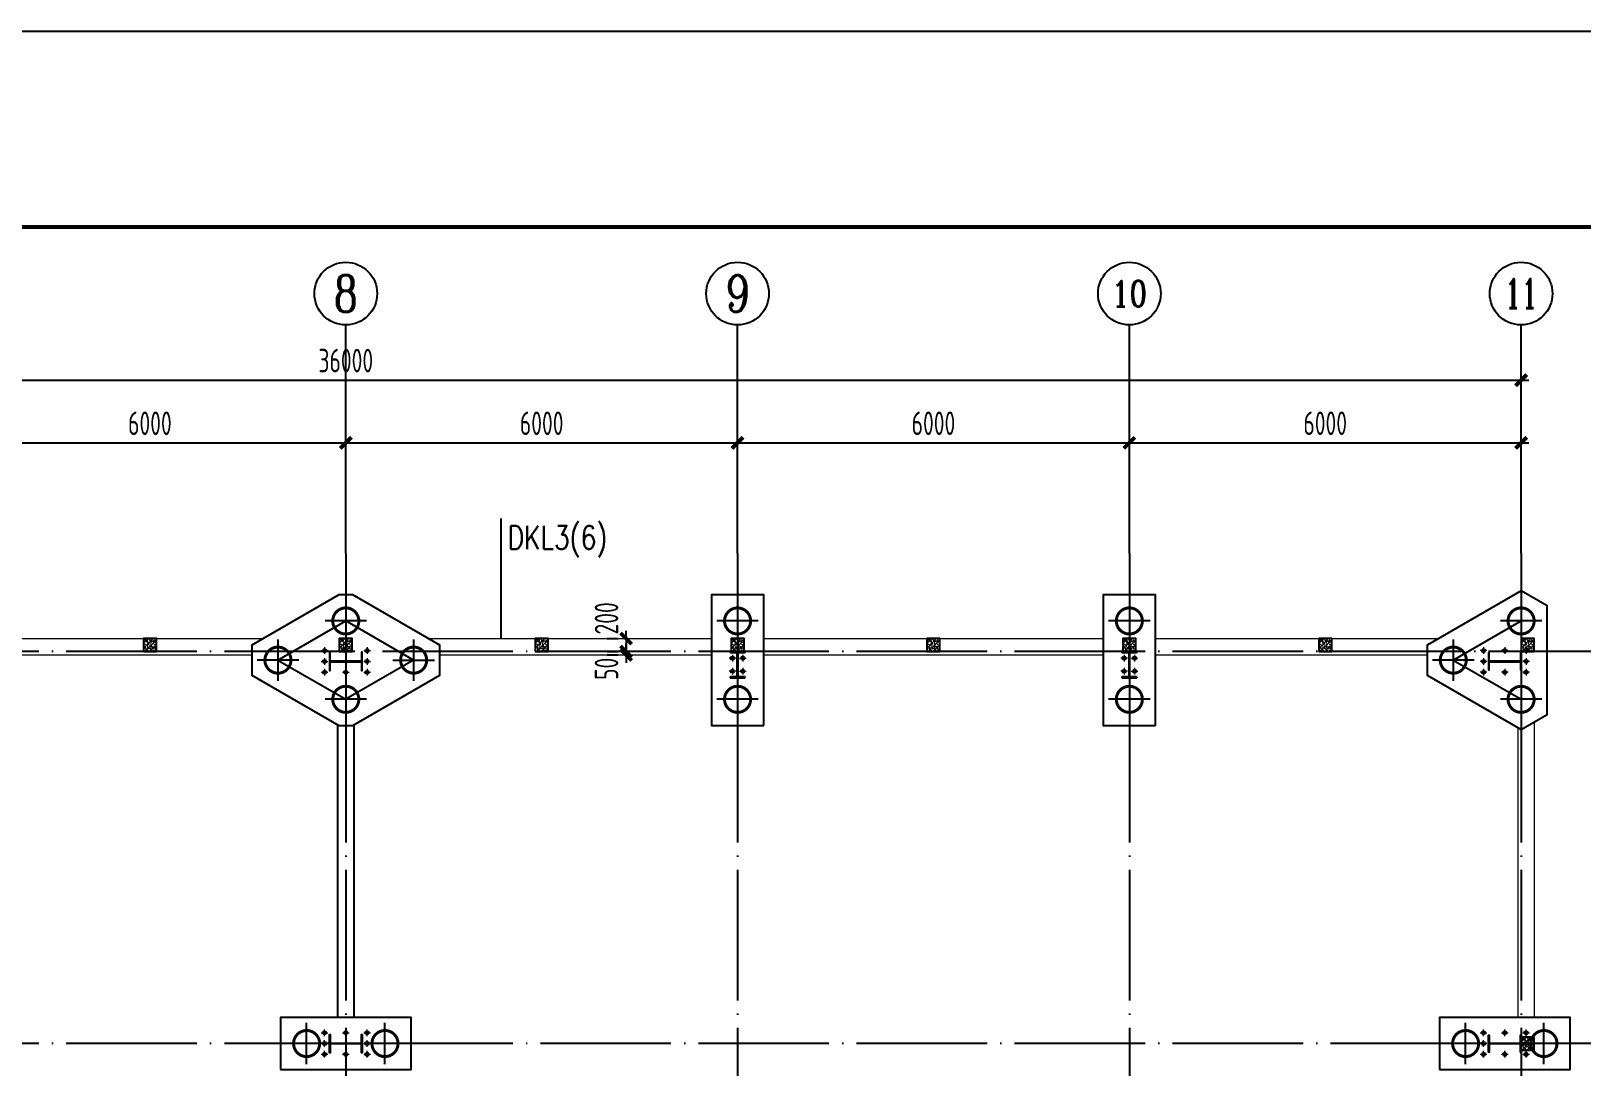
# Model space of a CAD drawing. Extents: x -1389621 to 57380, y -92505 to 283644.
# Drawn here: x -1290299 to -1266546, y 232758 to 248618 of the extents above; entities that cross this region are included whole.
import ezdxf
from ezdxf.enums import TextEntityAlignment as Align

# ---------------------------------------------------------------- set-up
doc = ezdxf.new("R2010")
doc.units = 0
doc.header["$LTSCALE"] = 100
doc.header["$MEASUREMENT"] = 0
doc.linetypes.add('CENTERX2', pattern=[101.6, 63.5, -12.7, 12.7, -12.7])
doc.linetypes.add('DOTE', pattern=[2.42, 2, -0.2, 0.02, -0.2])
doc.layers.get('0').update_dxf_attribs({"linetype": 'CONTINUOUS'})
doc.layers.get('Defpoints').update_dxf_attribs({"linetype": 'CONTINUOUS'})
for name, color, linetype in [('11000', 4, 'CONTINUOUS'), ('708', 2, 'CONTINUOUS'), ('AXIS', 3, 'CONTINUOUS'), ('AXIS_TEXT', 7, 'CONTINUOUS'), ('BORDER', 7, 'CONTINUOUS'), ('DIM', 3, 'CONTINUOUS'), ('DOTE', 1, 'DOTE'), ('HIDE_BEAMDIMMASS', 2, 'CONTINUOUS'), ('单桩', 6, 'CONTINUOUS'), ('承台', 2, 'CONTINUOUS'), ('柱子', 3, 'CONTINUOUS')]:
    doc.layers.add(name, color=color, linetype=linetype)
doc.layers.add('HATCH', color=254, linetype='CONTINUOUS', lineweight=0)
doc.layers.add('轴线', color=1, linetype='CENTERX2', lineweight=13)
doc.styles.add('_TCH_AXIS', font='COMPLEX', dxfattribs={"bigfont": 'GBCBIG'})
doc.styles.add('COMPLEX', font='COMPLEX')
doc.styles.add('DIM_FONT', font='SIMPLEX', dxfattribs={"width": 0.7, "bigfont": 'GBCBIG'})
doc.styles.get("Standard").update_dxf_attribs({"font": 'txt', "height": 3, "bigfont": 'hztxt'})
doc.styles.add('TSSD_Dimension', font='tssdeng.shx', dxfattribs={"width": 0.7, "bigfont": 'hztxt.shx'})
doc.dimstyles.new('TSSD_100_100', dxfattribs={"dimtxt": 300, "dimasz": 100, "dimexe": 100, "dimexo": 250, "dimgap": 100, "dimtad": 1, "dimdec": 0, "dimzin": 0, "dimdsep": 46, "dimtxsty": 'TSSD_Dimension', "dimblk": 'ARCHTICK', "dimblk1": 'ARCHTICK', "dimblk2": 'ARCHTICK', "dimcen": 0, "dimdle": 100, "dimclrt": 7, "dimadec": 0, "dimazin": 0, "dimtfac": 1, "dimtdec": 0, "dimtix": 1, "dimtmove": 2, "dimatfit": 3, "dimfxl": 0, "dimtolj": 1, "dimtzin": 0, "dimarcsym": 0})

# ---------------------------------------------------------------- blocks, each defined once
blk = doc.blocks.new('_ArchTick')
at = {"color": 0, "linetype": 'ByBlock'}
blk.add_lwpolyline([(-0.71, -0.71, 0.5, 0.5, 0), (0.71, 0.71, 0.5, 0.5, 0)], format="xyseb", dxfattribs=at)
blk = doc.blocks.new('*D1630')
at = {"layer": 'Defpoints', "color": 0, "ltscale": 100}
for p in [(-1285478, 242313), (-1291478, 240617), (-1285478, 240617)]:
    blk.add_point(p, dxfattribs=at)
at = {"layer": 'DIM', "color": 0, "lineweight": -2, "ltscale": 100}
for p, q in [((-1291598, 242313), (-1285358, 242313)), ((-1291478, 240917), (-1291478, 242433)), ((-1285478, 240917), (-1285478, 242433))]:
    blk.add_line(p, q, dxfattribs=at)
at = {"layer": 'DIM', "color": 0, "lineweight": -2, "ltscale": 100, "xscale": 120, "yscale": 120, "zscale": 120, "rotation": 180}
blk.add_blockref('_ArchTick', (-1291478, 242313), dxfattribs=at)
at = {"layer": 'DIM', "color": 0, "lineweight": -2, "ltscale": 100, "xscale": 120, "yscale": 120, "zscale": 120}
blk.add_blockref('_ArchTick', (-1285478, 242313), dxfattribs=at)
at = {"layer": 'DIM', "color": 7, "ltscale": 100, "insert": (-1288478, 242613), "char_height": 360, "attachment_point": 5, "style": 'TSSD_Dimension'}
blk.add_mtext('\\A1;6000', dxfattribs=at)
blk = doc.blocks.new('*D1631')
at = {"layer": 'Defpoints', "color": 0, "ltscale": 100}
for p in [(-1279478, 242313), (-1285478, 240617), (-1279478, 240617)]:
    blk.add_point(p, dxfattribs=at)
at = {"layer": 'DIM', "color": 0, "lineweight": -2, "ltscale": 100}
for p, q in [((-1285598, 242313), (-1279358, 242313)), ((-1285478, 240917), (-1285478, 242433)), ((-1279478, 240917), (-1279478, 242433))]:
    blk.add_line(p, q, dxfattribs=at)
at = {"layer": 'DIM', "color": 0, "lineweight": -2, "ltscale": 100, "xscale": 120, "yscale": 120, "zscale": 120, "rotation": 180}
blk.add_blockref('_ArchTick', (-1285478, 242313), dxfattribs=at)
at = {"layer": 'DIM', "color": 0, "lineweight": -2, "ltscale": 100, "xscale": 120, "yscale": 120, "zscale": 120}
blk.add_blockref('_ArchTick', (-1279478, 242313), dxfattribs=at)
at = {"layer": 'DIM', "color": 7, "ltscale": 100, "insert": (-1282478, 242613), "char_height": 360, "attachment_point": 5, "style": 'TSSD_Dimension'}
blk.add_mtext('\\A1;6000', dxfattribs=at)
blk = doc.blocks.new('*D1632')
at = {"layer": 'Defpoints', "color": 0, "ltscale": 100}
for p in [(-1273478, 242313), (-1279478, 240617), (-1273478, 240617)]:
    blk.add_point(p, dxfattribs=at)
at = {"layer": 'DIM', "color": 0, "lineweight": -2, "ltscale": 100}
for p, q in [((-1279598, 242313), (-1273358, 242313)), ((-1279478, 240917), (-1279478, 242433)), ((-1273478, 240917), (-1273478, 242433))]:
    blk.add_line(p, q, dxfattribs=at)
at = {"layer": 'DIM', "color": 0, "lineweight": -2, "ltscale": 100, "xscale": 120, "yscale": 120, "zscale": 120, "rotation": 180}
blk.add_blockref('_ArchTick', (-1279478, 242313), dxfattribs=at)
at = {"layer": 'DIM', "color": 0, "lineweight": -2, "ltscale": 100, "xscale": 120, "yscale": 120, "zscale": 120}
blk.add_blockref('_ArchTick', (-1273478, 242313), dxfattribs=at)
at = {"layer": 'DIM', "color": 7, "ltscale": 100, "insert": (-1276478, 242613), "char_height": 360, "attachment_point": 5, "style": 'TSSD_Dimension'}
blk.add_mtext('\\A1;6000', dxfattribs=at)
blk = doc.blocks.new('*D1633')
at = {"layer": 'Defpoints', "color": 0, "ltscale": 100}
for p in [(-1267478, 242313), (-1273478, 240617), (-1267478, 240617)]:
    blk.add_point(p, dxfattribs=at)
at = {"layer": 'DIM', "color": 0, "lineweight": -2, "ltscale": 100}
for p, q in [((-1273598, 242313), (-1267358, 242313)), ((-1273478, 240917), (-1273478, 242433)), ((-1267478, 240917), (-1267478, 242433))]:
    blk.add_line(p, q, dxfattribs=at)
at = {"layer": 'DIM', "color": 0, "lineweight": -2, "ltscale": 100, "xscale": 120, "yscale": 120, "zscale": 120, "rotation": 180}
blk.add_blockref('_ArchTick', (-1273478, 242313), dxfattribs=at)
at = {"layer": 'DIM', "color": 0, "lineweight": -2, "ltscale": 100, "xscale": 120, "yscale": 120, "zscale": 120}
blk.add_blockref('_ArchTick', (-1267478, 242313), dxfattribs=at)
at = {"layer": 'DIM', "color": 7, "ltscale": 100, "insert": (-1270478, 242613), "char_height": 360, "attachment_point": 5, "style": 'TSSD_Dimension'}
blk.add_mtext('\\A1;6000', dxfattribs=at)
blk = doc.blocks.new('*D1634')
at = {"layer": 'Defpoints', "color": 0, "ltscale": 100}
for p in [(-1267478, 243273), (-1303478, 240377), (-1267478, 240377)]:
    blk.add_point(p, dxfattribs=at)
at = {"layer": 'DIM', "color": 0, "lineweight": -2, "ltscale": 100}
for p, q in [((-1303598, 243273), (-1267358, 243273)), ((-1303478, 240677), (-1303478, 243393)), ((-1267478, 240677), (-1267478, 243393))]:
    blk.add_line(p, q, dxfattribs=at)
at = {"layer": 'DIM', "color": 0, "lineweight": -2, "ltscale": 100, "xscale": 120, "yscale": 120, "zscale": 120, "rotation": 180}
blk.add_blockref('_ArchTick', (-1303478, 243273), dxfattribs=at)
at = {"layer": 'DIM', "color": 0, "lineweight": -2, "ltscale": 100, "xscale": 120, "yscale": 120, "zscale": 120}
blk.add_blockref('_ArchTick', (-1267478, 243273), dxfattribs=at)
at = {"layer": 'DIM', "color": 7, "ltscale": 100, "insert": (-1285478, 243573), "char_height": 360, "attachment_point": 5, "style": 'TSSD_Dimension'}
blk.add_mtext('\\A1;36000', dxfattribs=at)
blk = doc.blocks.new('_AXISO')
blk.add_circle((0, 0), 0.5)
at = {"layer": 'AXIS_TEXT', "style": 'COMPLEX', "width": 1.041667}
blk.add_attdef('A', text='', height=0.56, dxfattribs=at).set_placement((-0.25, -0.28), (0.25, -0.28), align=Align.FIT)
blk = doc.blocks.new('U_B0HTE')
at = {"layer": '单桩'}
for p, q in [((0, 269.25), (0, -269.25)), ((-269.25, 0), (269.25, 0))]:
    blk.add_line(p, q, dxfattribs=at)
at = {"layer": '单桩', "const_width": 38.5}
blk.add_lwpolyline([(-169.25, 0, 1), (169.25, 0, 1)], format="xyb", close=True, dxfattribs=at)
at = {"style": 'DIM_FONT', "width": 0.8, "flags": 9}
for tag in ['YSIZE', 'XSIZE']:
    blk.add_attdef(tag, (0, 0), '', height=0.5, dxfattribs=at)
blk = doc.blocks.new('*D1588')
at = {"layer": 'Defpoints', "color": 0, "ltscale": 100}
for p in [(-1281177, 239317), (-1281185, 239117), (-1281177, 239117)]:
    blk.add_point(p, dxfattribs=at)
at = {"layer": 'DIM', "color": 0, "lineweight": -2, "ltscale": 100}
for p, q in [((-1281185, 239317), (-1281185, 239437)), ((-1281477, 239317), (-1281305, 239317)), ((-1281185, 239317), (-1281185, 239117)), ((-1281477, 239117), (-1281305, 239117)), ((-1281185, 239117), (-1281185, 238997))]:
    blk.add_line(p, q, dxfattribs=at)
at = {"layer": 'DIM', "color": 0, "lineweight": -2, "ltscale": 100, "xscale": 120, "yscale": 120, "zscale": 120}
for p, rotation in [((-1281185, 239317), 270), ((-1281185, 239117), 90)]:
    blk.add_blockref('_ArchTick', p, dxfattribs=dict(at, rotation=rotation))
at = {"layer": 'DIM', "color": 7, "ltscale": 100, "insert": (-1281485, 239626), "char_height": 360, "attachment_point": 5, "rotation": 90, "style": 'TSSD_Dimension'}
blk.add_mtext('\\A1;200', dxfattribs=at)
blk = doc.blocks.new('*D1589')
at = {"layer": 'Defpoints', "color": 0, "ltscale": 100}
for p in [(-1281185, 239067), (-1281177, 239117), (-1281177, 239067)]:
    blk.add_point(p, dxfattribs=at)
at = {"layer": 'DIM', "color": 0, "lineweight": -2, "ltscale": 100}
for p, q in [((-1281185, 239117), (-1281185, 239237)), ((-1281477, 239117), (-1281305, 239117)), ((-1281477, 239067), (-1281305, 239067)), ((-1281185, 239117), (-1281185, 239067)), ((-1281185, 239067), (-1281185, 238947))]:
    blk.add_line(p, q, dxfattribs=at)
at = {"layer": 'DIM', "color": 0, "lineweight": -2, "ltscale": 100, "xscale": 120, "yscale": 120, "zscale": 120}
for p, rotation in [((-1281185, 239117), 270), ((-1281185, 239067), 90)]:
    blk.add_blockref('_ArchTick', p, dxfattribs=dict(at, rotation=rotation))
at = {"layer": 'DIM', "color": 7, "ltscale": 100, "insert": (-1281485, 238854), "char_height": 360, "attachment_point": 5, "rotation": 90, "style": 'TSSD_Dimension'}
blk.add_mtext('\\A1;50', dxfattribs=at)

msp = doc.modelspace()

# ---------------------------------------------------------------- hatches: boundary and pattern name
h = msp.add_hatch(color=256)
edge = h.paths.add_edge_path()
edge.add_arc((-1285802.845, 239131.717), 26, 0, 360)
h = msp.add_hatch(color=256)
edge = h.paths.add_edge_path()
edge.add_arc((-1285802.845, 238966.717), 26, 0, 360)
h = msp.add_hatch(color=256)
edge = h.paths.add_edge_path()
edge.add_arc((-1285477.845, 239131.717), 26, 0, 360)
h = msp.add_hatch(color=256)
edge = h.paths.add_edge_path()
edge.add_arc((-1285152.845, 239131.717), 26, 0, 360)
h = msp.add_hatch(color=256)
edge = h.paths.add_edge_path()
edge.add_arc((-1285152.845, 238966.717), 26, 0, 360)
h = msp.add_hatch(color=256)
edge = h.paths.add_edge_path()
edge.add_arc((-1279557.845, 239016.717), 26, 0, 360)
h = msp.add_hatch(color=256)
edge = h.paths.add_edge_path()
edge.add_arc((-1279397.845, 239016.717), 26, 0, 360)
h = msp.add_hatch(color=256)
edge = h.paths.add_edge_path()
edge.add_arc((-1273557.845, 239016.717), 26, 0, 360)
h = msp.add_hatch(color=256)
edge = h.paths.add_edge_path()
edge.add_arc((-1273397.845, 239016.717), 26, 0, 360)
h = msp.add_hatch(color=256)
edge = h.paths.add_edge_path()
edge.add_arc((-1268052.845, 239131.717), 26, 0, 360)
h = msp.add_hatch(color=256)
edge = h.paths.add_edge_path()
edge.add_arc((-1268052.845, 238966.717), 26, 0, 360)
h = msp.add_hatch(color=256)
edge = h.paths.add_edge_path()
edge.add_arc((-1267727.845, 239131.717), 26, 0, 360)
h = msp.add_hatch(color=256)
edge = h.paths.add_edge_path()
edge.add_arc((-1267402.845, 239131.717), 26, 0, 360)
h = msp.add_hatch(color=256)
edge = h.paths.add_edge_path()
edge.add_arc((-1267402.845, 238966.717), 26, 0, 360)
h = msp.add_hatch(color=256)
edge = h.paths.add_edge_path()
edge.add_arc((-1285802.845, 238801.717), 26, 0, 360)
h = msp.add_hatch(color=256)
edge = h.paths.add_edge_path()
edge.add_arc((-1285477.845, 238801.717), 26, 0, 360)
h = msp.add_hatch(color=256)
edge = h.paths.add_edge_path()
edge.add_arc((-1285152.845, 238801.717), 26, 0, 360)
h = msp.add_hatch(color=256)
edge = h.paths.add_edge_path()
edge.add_arc((-1279557.845, 238816.717), 26, 0, 360)
h = msp.add_hatch(color=256)
edge = h.paths.add_edge_path()
edge.add_arc((-1279397.845, 238816.717), 26, 0, 360)
h = msp.add_hatch(color=256)
edge = h.paths.add_edge_path()
edge.add_arc((-1273557.845, 238816.717), 26, 0, 360)
h = msp.add_hatch(color=256)
edge = h.paths.add_edge_path()
edge.add_arc((-1273397.845, 238816.717), 26, 0, 360)
h = msp.add_hatch(color=256)
edge = h.paths.add_edge_path()
edge.add_arc((-1268052.845, 238801.717), 26, 0, 360)
h = msp.add_hatch(color=256)
edge = h.paths.add_edge_path()
edge.add_arc((-1267727.845, 238801.717), 26, 0, 360)
h = msp.add_hatch(color=256)
edge = h.paths.add_edge_path()
edge.add_arc((-1267402.845, 238801.717), 26, 0, 360)
h = msp.add_hatch(color=256)
edge = h.paths.add_edge_path()
edge.add_arc((-1285802.845, 233281.717), 26, 0, 360)
h = msp.add_hatch(color=256)
edge = h.paths.add_edge_path()
edge.add_arc((-1285477.845, 233281.717), 26, 0, 360)
h = msp.add_hatch(color=256)
edge = h.paths.add_edge_path()
edge.add_arc((-1285152.845, 233281.717), 26, 0, 360)
h = msp.add_hatch(color=256)
edge = h.paths.add_edge_path()
edge.add_arc((-1268052.845, 233281.717), 26, 0, 360)
h = msp.add_hatch(color=256)
edge = h.paths.add_edge_path()
edge.add_arc((-1267727.845, 233281.717), 26, 0, 360)
h = msp.add_hatch(color=256)
edge = h.paths.add_edge_path()
edge.add_arc((-1267402.845, 233281.717), 26, 0, 360)
h = msp.add_hatch(color=256)
edge = h.paths.add_edge_path()
edge.add_arc((-1285802.845, 233116.717), 26, 0, 360)
h = msp.add_hatch(color=256)
edge = h.paths.add_edge_path()
edge.add_arc((-1285152.845, 233116.717), 26, 0, 360)
h = msp.add_hatch(color=256)
edge = h.paths.add_edge_path()
edge.add_arc((-1268052.845, 233116.717), 26, 0, 360)
h = msp.add_hatch(color=256)
edge = h.paths.add_edge_path()
edge.add_arc((-1267402.845, 233116.717), 26, 0, 360)
h = msp.add_hatch(color=256)
edge = h.paths.add_edge_path()
edge.add_arc((-1285802.845, 232951.717), 26, 0, 360)
h = msp.add_hatch(color=256)
edge = h.paths.add_edge_path()
edge.add_arc((-1285477.845, 232951.717), 26, 0, 360)
h = msp.add_hatch(color=256)
edge = h.paths.add_edge_path()
edge.add_arc((-1285152.845, 232951.717), 26, 0, 360)
h = msp.add_hatch(color=256)
edge = h.paths.add_edge_path()
edge.add_arc((-1268052.845, 232951.717), 26, 0, 360)
h = msp.add_hatch(color=256)
edge = h.paths.add_edge_path()
edge.add_arc((-1267727.845, 232951.717), 26, 0, 360)
h = msp.add_hatch(color=256)
edge = h.paths.add_edge_path()
edge.add_arc((-1267402.845, 232951.717), 26, 0, 360)
at = {"layer": 'HATCH'}
h = msp.add_hatch(dxfattribs=at)
h.set_pattern_fill('ARMORED', color=256, scale=10, style=0)
h.set_pattern_definition([(50, (-661380.907, 272042.99), (71.726018, -6.2752135), [7.5, -82.5]), (355, (-661380.91, 272042.99), (-13.875133, 75.219213), [6, -66]), (100.4514, (-661374.93, 272042.466), (57.850938, 68.943954), [6.374019, -70.114211]), (46.1842, (-661380.91, 272062.99), (106.724105, -16.551901), [11.25, -123.75]), (96.6356, (-661372.01, 272061.61), (93.46627, 97.411787), [9.561029, -105.1713]), (351.1842, (-661380.91, 272062.99), (93.466195, 97.41186), [9, -99]), (21, (-661370.907, 272057.99), (59.690705, -40.261889), [7.5, -82.5]), (326, (-661370.91, 272057.99), (24.331533, 72.5150045), [6, -66]), (71.4514, (-661365.93, 272054.634), (84.022263, 32.25305), [6.374019, -70.114211]), (37.5, (-661380.907, 272042.99), (1.2159855, 33.2893854), [0, -65.2, 0, -67, 0, -66.25]), (7.5, (-661380.907, 272042.99), (26.3069537, 39.4411712), [0, -38.2, 0, -63.7, 0, -25.25]), (327.5, (-661403.207, 272042.99), (53.3822436, -2.2554872), [0, -25, 0, -78, 0, -103.5]), (317.5, (-661413.207, 272042.99), (58.318617, 10.0104982), [0, -32.5, 0, -51.8, 0, -73.5]), (45, (-661380.907, 272042.99), (-35.355339, 35.355339), [])])
h.paths.add_polyline_path([(-1288577.845, 239116.852), (-1288377.845, 239116.852), (-1288377.845, 239316.852), (-1288577.845, 239316.852)])
h = msp.add_hatch(dxfattribs=at)
h.set_pattern_fill('ARMORED', color=256, scale=10, style=0)
h.set_pattern_definition([(50, (-658380.907, 272042.99), (71.726018, -6.2752135), [7.5, -82.5]), (355, (-658380.91, 272042.99), (-13.875133, 75.219213), [6, -66]), (100.4514, (-658374.93, 272042.466), (57.850938, 68.943954), [6.374019, -70.114211]), (46.1842, (-658380.91, 272062.99), (106.724105, -16.551901), [11.25, -123.75]), (96.6356, (-658372.01, 272061.61), (93.46627, 97.411787), [9.561029, -105.1713]), (351.1842, (-658380.91, 272062.99), (93.466195, 97.41186), [9, -99]), (21, (-658370.907, 272057.99), (59.690705, -40.261889), [7.5, -82.5]), (326, (-658370.91, 272057.99), (24.331533, 72.5150045), [6, -66]), (71.4514, (-658365.93, 272054.634), (84.022263, 32.25305), [6.374019, -70.114211]), (37.5, (-658380.907, 272042.99), (1.2159855, 33.2893854), [0, -65.2, 0, -67, 0, -66.25]), (7.5, (-658380.907, 272042.99), (26.3069537, 39.4411712), [0, -38.2, 0, -63.7, 0, -25.25]), (327.5, (-658403.207, 272042.99), (53.3822436, -2.2554872), [0, -25, 0, -78, 0, -103.5]), (317.5, (-658413.207, 272042.99), (58.318617, 10.0104982), [0, -32.5, 0, -51.8, 0, -73.5]), (45, (-658380.907, 272042.99), (-35.355339, 35.355339), [])])
h.paths.add_polyline_path([(-1285577.845, 239116.852), (-1285377.845, 239116.852), (-1285377.845, 239316.852), (-1285577.845, 239316.852)])
h = msp.add_hatch(dxfattribs=at)
h.set_pattern_fill('ARMORED', color=256, scale=10, style=0)
h.set_pattern_definition([(50, (-655380.907, 272042.99), (71.726018, -6.2752135), [7.5, -82.5]), (355, (-655380.91, 272042.99), (-13.875133, 75.219213), [6, -66]), (100.4514, (-655374.93, 272042.466), (57.850938, 68.943954), [6.374019, -70.114211]), (46.1842, (-655380.91, 272062.99), (106.724105, -16.551901), [11.25, -123.75]), (96.6356, (-655372.01, 272061.61), (93.46627, 97.411787), [9.561029, -105.1713]), (351.1842, (-655380.91, 272062.99), (93.466195, 97.41186), [9, -99]), (21, (-655370.907, 272057.99), (59.690705, -40.261889), [7.5, -82.5]), (326, (-655370.91, 272057.99), (24.331533, 72.5150045), [6, -66]), (71.4514, (-655365.93, 272054.634), (84.022263, 32.25305), [6.374019, -70.114211]), (37.5, (-655380.907, 272042.99), (1.2159855, 33.2893854), [0, -65.2, 0, -67, 0, -66.25]), (7.5, (-655380.907, 272042.99), (26.3069537, 39.4411712), [0, -38.2, 0, -63.7, 0, -25.25]), (327.5, (-655403.207, 272042.99), (53.3822436, -2.2554872), [0, -25, 0, -78, 0, -103.5]), (317.5, (-655413.207, 272042.99), (58.318617, 10.0104982), [0, -32.5, 0, -51.8, 0, -73.5]), (45, (-655380.907, 272042.99), (-35.355339, 35.355339), [])])
h.paths.add_polyline_path([(-1282577.845, 239116.852), (-1282377.845, 239116.852), (-1282377.845, 239316.852), (-1282577.845, 239316.852)])
h = msp.add_hatch(dxfattribs=at)
h.set_pattern_fill('ARMORED', color=256, scale=10, style=0)
h.set_pattern_definition([(50, (-652380.907, 272042.99), (71.726018, -6.2752135), [7.5, -82.5]), (355, (-652380.91, 272042.99), (-13.875133, 75.219213), [6, -66]), (100.4514, (-652374.93, 272042.466), (57.850938, 68.943954), [6.374019, -70.114211]), (46.1842, (-652380.91, 272062.99), (106.724105, -16.551901), [11.25, -123.75]), (96.6356, (-652372.01, 272061.61), (93.46627, 97.411787), [9.561029, -105.1713]), (351.1842, (-652380.91, 272062.99), (93.466195, 97.41186), [9, -99]), (21, (-652370.907, 272057.99), (59.690705, -40.261889), [7.5, -82.5]), (326, (-652370.91, 272057.99), (24.331533, 72.5150045), [6, -66]), (71.4514, (-652365.93, 272054.634), (84.022263, 32.25305), [6.374019, -70.114211]), (37.5, (-652380.907, 272042.99), (1.2159855, 33.2893854), [0, -65.2, 0, -67, 0, -66.25]), (7.5, (-652380.907, 272042.99), (26.3069537, 39.4411712), [0, -38.2, 0, -63.7, 0, -25.25]), (327.5, (-652403.207, 272042.99), (53.3822436, -2.2554872), [0, -25, 0, -78, 0, -103.5]), (317.5, (-652413.207, 272042.99), (58.318617, 10.0104982), [0, -32.5, 0, -51.8, 0, -73.5]), (45, (-652380.907, 272042.99), (-35.355339, 35.355339), [])])
h.paths.add_polyline_path([(-1279577.845, 239116.852), (-1279377.845, 239116.852), (-1279377.845, 239316.852), (-1279577.845, 239316.852)])
h = msp.add_hatch(dxfattribs=at)
h.set_pattern_fill('ARMORED', color=256, scale=10, style=0)
h.set_pattern_definition([(50, (-649380.907, 272042.99), (71.726018, -6.2752135), [7.5, -82.5]), (355, (-649380.91, 272042.99), (-13.875133, 75.219213), [6, -66]), (100.4514, (-649374.93, 272042.466), (57.850938, 68.943954), [6.374019, -70.114211]), (46.1842, (-649380.91, 272062.99), (106.724105, -16.551901), [11.25, -123.75]), (96.6356, (-649372.01, 272061.61), (93.46627, 97.411787), [9.561029, -105.1713]), (351.1842, (-649380.91, 272062.99), (93.466195, 97.41186), [9, -99]), (21, (-649370.907, 272057.99), (59.690705, -40.261889), [7.5, -82.5]), (326, (-649370.91, 272057.99), (24.331533, 72.5150045), [6, -66]), (71.4514, (-649365.93, 272054.634), (84.022263, 32.25305), [6.374019, -70.114211]), (37.5, (-649380.907, 272042.99), (1.2159855, 33.2893854), [0, -65.2, 0, -67, 0, -66.25]), (7.5, (-649380.907, 272042.99), (26.3069537, 39.4411712), [0, -38.2, 0, -63.7, 0, -25.25]), (327.5, (-649403.207, 272042.99), (53.3822436, -2.2554872), [0, -25, 0, -78, 0, -103.5]), (317.5, (-649413.207, 272042.99), (58.318617, 10.0104982), [0, -32.5, 0, -51.8, 0, -73.5]), (45, (-649380.907, 272042.99), (-35.355339, 35.355339), [])])
h.paths.add_polyline_path([(-1276577.845, 239116.852), (-1276377.845, 239116.852), (-1276377.845, 239316.852), (-1276577.845, 239316.852)])
h = msp.add_hatch(dxfattribs=at)
h.set_pattern_fill('ARMORED', color=256, scale=10, style=0)
h.set_pattern_definition([(50, (-646380.907, 272042.99), (71.726018, -6.2752135), [7.5, -82.5]), (355, (-646380.91, 272042.99), (-13.875133, 75.219213), [6, -66]), (100.4514, (-646374.93, 272042.466), (57.850938, 68.943954), [6.374019, -70.114211]), (46.1842, (-646380.91, 272062.99), (106.724105, -16.551901), [11.25, -123.75]), (96.6356, (-646372.01, 272061.61), (93.46627, 97.411787), [9.561029, -105.1713]), (351.1842, (-646380.91, 272062.99), (93.466195, 97.41186), [9, -99]), (21, (-646370.907, 272057.99), (59.690705, -40.261889), [7.5, -82.5]), (326, (-646370.91, 272057.99), (24.331533, 72.5150045), [6, -66]), (71.4514, (-646365.93, 272054.634), (84.022263, 32.25305), [6.374019, -70.114211]), (37.5, (-646380.907, 272042.99), (1.2159855, 33.2893854), [0, -65.2, 0, -67, 0, -66.25]), (7.5, (-646380.907, 272042.99), (26.3069537, 39.4411712), [0, -38.2, 0, -63.7, 0, -25.25]), (327.5, (-646403.207, 272042.99), (53.3822436, -2.2554872), [0, -25, 0, -78, 0, -103.5]), (317.5, (-646413.207, 272042.99), (58.318617, 10.0104982), [0, -32.5, 0, -51.8, 0, -73.5]), (45, (-646380.907, 272042.99), (-35.355339, 35.355339), [])])
h.paths.add_polyline_path([(-1273577.845, 239116.852), (-1273377.845, 239116.852), (-1273377.845, 239316.852), (-1273577.845, 239316.852)])
h = msp.add_hatch(dxfattribs=at)
h.set_pattern_fill('ARMORED', color=256, scale=10, style=0)
h.set_pattern_definition([(50, (-643380.907, 272042.99), (71.726018, -6.2752135), [7.5, -82.5]), (355, (-643380.91, 272042.99), (-13.875133, 75.219213), [6, -66]), (100.4514, (-643374.93, 272042.466), (57.850938, 68.943954), [6.374019, -70.114211]), (46.1842, (-643380.91, 272062.99), (106.724105, -16.551901), [11.25, -123.75]), (96.6356, (-643372.01, 272061.61), (93.46627, 97.411787), [9.561029, -105.1713]), (351.1842, (-643380.91, 272062.99), (93.466195, 97.41186), [9, -99]), (21, (-643370.907, 272057.99), (59.690705, -40.261889), [7.5, -82.5]), (326, (-643370.91, 272057.99), (24.331533, 72.5150045), [6, -66]), (71.4514, (-643365.93, 272054.634), (84.022263, 32.25305), [6.374019, -70.114211]), (37.5, (-643380.907, 272042.99), (1.2159855, 33.2893854), [0, -65.2, 0, -67, 0, -66.25]), (7.5, (-643380.907, 272042.99), (26.3069537, 39.4411712), [0, -38.2, 0, -63.7, 0, -25.25]), (327.5, (-643403.207, 272042.99), (53.3822436, -2.2554872), [0, -25, 0, -78, 0, -103.5]), (317.5, (-643413.207, 272042.99), (58.318617, 10.0104982), [0, -32.5, 0, -51.8, 0, -73.5]), (45, (-643380.907, 272042.99), (-35.355339, 35.355339), [])])
h.paths.add_polyline_path([(-1270577.845, 239116.852), (-1270377.845, 239116.852), (-1270377.845, 239316.852), (-1270577.845, 239316.852)])
h = msp.add_hatch(dxfattribs=at)
h.set_pattern_fill('ARMORED', color=256, scale=10, style=0)
h.set_pattern_definition([(50, (-640280.907, 272042.99), (71.726018, -6.2752135), [7.5, -82.5]), (355, (-640280.91, 272042.99), (-13.875133, 75.219213), [6, -66]), (100.4514, (-640274.93, 272042.466), (57.850938, 68.943954), [6.374019, -70.114211]), (46.1842, (-640280.91, 272062.99), (106.724105, -16.551901), [11.25, -123.75]), (96.6356, (-640272.01, 272061.61), (93.46627, 97.411787), [9.561029, -105.1713]), (351.1842, (-640280.91, 272062.99), (93.466195, 97.41186), [9, -99]), (21, (-640270.907, 272057.99), (59.690705, -40.261889), [7.5, -82.5]), (326, (-640270.91, 272057.99), (24.331533, 72.5150045), [6, -66]), (71.4514, (-640265.93, 272054.634), (84.022263, 32.25305), [6.374019, -70.114211]), (37.5, (-640280.907, 272042.99), (1.2159855, 33.2893854), [0, -65.2, 0, -67, 0, -66.25]), (7.5, (-640280.907, 272042.99), (26.3069537, 39.4411712), [0, -38.2, 0, -63.7, 0, -25.25]), (327.5, (-640303.207, 272042.99), (53.3822436, -2.2554872), [0, -25, 0, -78, 0, -103.5]), (317.5, (-640313.207, 272042.99), (58.318617, 10.0104982), [0, -32.5, 0, -51.8, 0, -73.5]), (45, (-640280.907, 272042.99), (-35.355339, 35.355339), [])])
h.paths.add_polyline_path([(-1267477.845, 239116.852), (-1267277.845, 239116.852), (-1267277.845, 239316.852), (-1267477.845, 239316.852)])
h = msp.add_hatch(dxfattribs=at)
h.set_pattern_fill('ARMORED', color=256, scale=10, style=0)
h.set_pattern_definition([(50, (-640280.907, 265942.854), (71.726018, -6.2752135), [7.5, -82.5]), (355, (-640280.91, 265942.854), (-13.875133, 75.219213), [6, -66]), (100.4514, (-640274.93, 265942.33), (57.850938, 68.943954), [6.374019, -70.114211]), (46.1842, (-640280.91, 265962.85), (106.724105, -16.551901), [11.25, -123.75]), (96.6356, (-640272.01, 265961.48), (93.46627, 97.411787), [9.561029, -105.1713]), (351.1842, (-640280.91, 265962.85), (93.466195, 97.41186), [9, -99]), (21, (-640270.907, 265957.854), (59.690705, -40.261889), [7.5, -82.5]), (326, (-640270.91, 265957.854), (24.331533, 72.5150045), [6, -66]), (71.4514, (-640265.93, 265954.5), (84.022263, 32.25305), [6.374019, -70.114211]), (37.5, (-640280.907, 265942.854), (1.2159855, 33.2893854), [0, -65.2, 0, -67, 0, -66.25]), (7.5, (-640280.907, 265942.854), (26.3069537, 39.4411712), [0, -38.2, 0, -63.7, 0, -25.25]), (327.5, (-640303.207, 265942.854), (53.3822436, -2.2554872), [0, -25, 0, -78, 0, -103.5]), (317.5, (-640313.207, 265942.854), (58.318617, 10.0104982), [0, -32.5, 0, -51.8, 0, -73.5]), (45, (-640280.907, 265942.854), (-35.355339, 35.355339), [])])
h.paths.add_polyline_path([(-1267477.845, 233016.717), (-1267277.845, 233016.717), (-1267277.845, 233216.717), (-1267477.845, 233216.717)])

# ---------------------------------------------------------------- linework, layer by layer
at = {"ltscale": 100}
for p, q in [((-1285602.845, 237997.006), (-1285602.845, 233516.717)), ((-1285352.845, 237997.006), (-1285352.845, 233516.717))]:
    msp.add_line(p, q, dxfattribs=at)
at = {"layer": '11000'}
for centre in [(-1285802.845, 239131.717), (-1285802.845, 238966.717), (-1285477.845, 239131.717), (-1285152.845, 239131.717), (-1285152.845, 238966.717), (-1279557.845, 239016.717), (-1279397.845, 239016.717), (-1273557.845, 239016.717), (-1273397.845, 239016.717), (-1268052.845, 239131.717), (-1268052.845, 238966.717), (-1267727.845, 239131.717), (-1267402.845, 239131.717), (-1267402.845, 238966.717), (-1285802.845, 238801.717), (-1285477.845, 238801.717), (-1285152.845, 238801.717), (-1279557.845, 238816.717), (-1279397.845, 238816.717), (-1273557.845, 238816.717), (-1273397.845, 238816.717), (-1268052.845, 238801.717), (-1267727.845, 238801.717), (-1267402.845, 238801.717), (-1285802.845, 233281.717), (-1285477.845, 233281.717), (-1285152.845, 233281.717), (-1268052.845, 233281.717), (-1267727.845, 233281.717), (-1267402.845, 233281.717), (-1285802.845, 233116.717), (-1285152.845, 233116.717), (-1268052.845, 233116.717), (-1267402.845, 233116.717), (-1285802.845, 232951.717), (-1285477.845, 232951.717), (-1285152.845, 232951.717), (-1268052.845, 232951.717), (-1267727.845, 232951.717), (-1267402.845, 232951.717)]:
    msp.add_circle(centre, 26, dxfattribs=at)
at = {"layer": '708'}
for points in [[(-1288577.845, 239116.852), (-1288377.845, 239116.852), (-1288377.845, 239316.852), (-1288577.845, 239316.852)], [(-1285577.845, 239116.852), (-1285377.845, 239116.852), (-1285377.845, 239316.852), (-1285577.845, 239316.852)], [(-1282577.845, 239116.852), (-1282377.845, 239116.852), (-1282377.845, 239316.852), (-1282577.845, 239316.852)], [(-1279577.845, 239116.852), (-1279377.845, 239116.852), (-1279377.845, 239316.852), (-1279577.845, 239316.852)], [(-1276577.845, 239116.852), (-1276377.845, 239116.852), (-1276377.845, 239316.852), (-1276577.845, 239316.852)], [(-1273577.845, 239116.852), (-1273377.845, 239116.852), (-1273377.845, 239316.852), (-1273577.845, 239316.852)], [(-1270577.845, 239116.852), (-1270377.845, 239116.852), (-1270377.845, 239316.852), (-1270577.845, 239316.852)], [(-1267477.845, 239116.852), (-1267277.845, 239116.852), (-1267277.845, 239316.852), (-1267477.845, 239316.852)], [(-1267477.845, 233016.717), (-1267277.845, 233016.717), (-1267277.845, 233216.717), (-1267477.845, 233216.717)]]:
    msp.add_lwpolyline(points, close=True, dxfattribs=at)
at = {"layer": 'AXIS'}
for p, q in [((-1285477.845, 240616.717), (-1285477.845, 244118.608)), ((-1279477.845, 240616.717), (-1279477.845, 244118.608)), ((-1273477.845, 240616.717), (-1273477.845, 244118.608)), ((-1267477.845, 240616.717), (-1267477.845, 244118.608))]:
    msp.add_line(p, q, dxfattribs=at)
at = {"layer": 'BORDER'}
msp.add_lwpolyline([(-1314051.508, 147698.469), (-1314051.508, 248618.469), (-1242771.508, 248618.469), (-1242771.508, 147698.469)], close=True, dxfattribs=at)
at = {"layer": 'BORDER', "const_width": 60}
msp.add_lwpolyline([(-1312851.508, 148898.469), (-1312851.508, 245618.469), (-1243971.508, 245618.469), (-1243971.508, 148898.469)], close=True, dxfattribs=at)
at = {"layer": 'DOTE', "linetype": 'DOTE', "ltscale": 10}
for p, q in [((-1285477.845, 240616.717), (-1285477.845, 165616.717)), ((-1279477.845, 240616.717), (-1279477.845, 165616.717)), ((-1273477.845, 240616.717), (-1273477.845, 165616.717)), ((-1267477.845, 240616.717), (-1267477.845, 165616.717)), ((-1265977.845, 239116.717), (-1307399.842, 239116.717)), ((-1265977.845, 233116.717), (-1307399.842, 233116.717))]:
    msp.add_line(p, q, dxfattribs=at)
at = {"layer": 'HATCH', "ltscale": 100}
for p, q in [((-1291077.845, 239316.717), (-1286745.499, 239316.717)), ((-1284210.192, 239316.717), (-1279877.845, 239316.717)), ((-1279077.845, 239316.717), (-1273877.845, 239316.717)), ((-1273077.845, 239316.717), (-1268745.499, 239316.717)), ((-1291077.845, 239066.717), (-1286917.076, 239066.717)), ((-1284038.615, 239066.717), (-1279877.845, 239066.717)), ((-1279077.845, 239066.717), (-1273877.845, 239066.717)), ((-1273077.845, 239066.717), (-1268917.076, 239066.717)), ((-1267277.845, 238040.307), (-1267277.845, 233516.717)), ((-1267527.845, 237953.705), (-1267527.845, 233516.717))]:
    msp.add_line(p, q, dxfattribs=at)
at = {"layer": 'HIDE_BEAMDIMMASS'}
msp.add_line((-1283096.566, 239316.717), (-1283096.566, 241156.531), dxfattribs=at)
at = {"layer": '单桩'}
for p, q in [((-1286517.076, 238986.717), (-1285477.845, 239586.717)), ((-1284438.615, 238986.717), (-1285477.845, 239586.717)), ((-1268517.076, 238986.717), (-1267477.845, 239586.717)), ((-1286517.076, 238986.717), (-1285477.845, 238386.717)), ((-1284438.615, 238986.717), (-1285477.845, 238386.717)), ((-1268517.076, 238986.717), (-1267477.845, 238386.717))]:
    msp.add_line(p, q, dxfattribs=at)
at = {"layer": '承台'}
for points in [[(-1285585.025, 237986.717), (-1285370.666, 237986.717), (-1284038.615, 238755.777), (-1284038.615, 239217.657), (-1285370.666, 239986.717), (-1285585.025, 239986.717), (-1286917.076, 239217.657), (-1286917.076, 238755.777)], [(-1267477.845, 237924.837), (-1267077.845, 238155.777), (-1267077.845, 239817.657), (-1267477.845, 240048.598), (-1268917.076, 239217.657), (-1268917.076, 238755.777)]]:
    msp.add_lwpolyline(points, close=True, dxfattribs=at)
for points in [[(-1279077.845, 237986.717), (-1279077.845, 239986.717), (-1279877.845, 239986.717), (-1279877.845, 237986.717), (-1279077.845, 237986.717)], [(-1273077.845, 237986.717), (-1273077.845, 239986.717), (-1273877.845, 239986.717), (-1273877.845, 237986.717), (-1273077.845, 237986.717)], [(-1286477.845, 232716.717), (-1284477.845, 232716.717), (-1284477.845, 233516.717), (-1286477.845, 233516.717), (-1286477.845, 232716.717)], [(-1268727.845, 232716.717), (-1266727.845, 232716.717), (-1266727.845, 233516.717), (-1268727.845, 233516.717), (-1268727.845, 232716.717)]]:
    msp.add_lwpolyline(points, dxfattribs=at)
at = {"layer": '柱子', "ltscale": 100}
for points in [[(-1285715.845, 238970.717), (-1285715.845, 239106.717), (-1285727.845, 239106.717), (-1285727.845, 238826.717), (-1285715.845, 238826.717), (-1285715.845, 238962.717), (-1285239.845, 238962.717), (-1285239.845, 238826.717), (-1285227.845, 238826.717), (-1285227.845, 239106.717), (-1285239.845, 239106.717), (-1285239.845, 238970.717)], [(-1279473.845, 238728.717), (-1279367.845, 238728.717), (-1279367.845, 238716.717), (-1279587.845, 238716.717), (-1279587.845, 238728.717), (-1279481.845, 238728.717), (-1279481.845, 239104.717), (-1279587.845, 239104.717), (-1279587.845, 239116.717), (-1279367.845, 239116.717), (-1279367.845, 239104.717), (-1279473.845, 239104.717)], [(-1279473.845, 239104.717), (-1279367.845, 239104.717), (-1279367.845, 239116.717), (-1279587.845, 239116.717), (-1279587.845, 239104.717), (-1279481.845, 239104.717), (-1279481.845, 238728.717), (-1279587.845, 238728.717), (-1279587.845, 238716.717), (-1279367.845, 238716.717), (-1279367.845, 238728.717), (-1279473.845, 238728.717)], [(-1273473.845, 238728.717), (-1273367.845, 238728.717), (-1273367.845, 238716.717), (-1273587.845, 238716.717), (-1273587.845, 238728.717), (-1273481.845, 238728.717), (-1273481.845, 239104.717), (-1273587.845, 239104.717), (-1273587.845, 239116.717), (-1273367.845, 239116.717), (-1273367.845, 239104.717), (-1273473.845, 239104.717)], [(-1273473.845, 239104.717), (-1273367.845, 239104.717), (-1273367.845, 239116.717), (-1273587.845, 239116.717), (-1273587.845, 239104.717), (-1273481.845, 239104.717), (-1273481.845, 238728.717), (-1273587.845, 238728.717), (-1273587.845, 238716.717), (-1273367.845, 238716.717), (-1273367.845, 238728.717), (-1273473.845, 238728.717)], [(-1267965.845, 238970.717), (-1267965.845, 239096.717), (-1267977.845, 239096.717), (-1267977.845, 238836.717), (-1267965.845, 238836.717), (-1267965.845, 238962.717), (-1267489.845, 238962.717), (-1267489.845, 238836.717), (-1267477.845, 238836.717), (-1267477.845, 239096.717), (-1267489.845, 239096.717), (-1267489.845, 238970.717)], [(-1285715.845, 233112.717), (-1285715.845, 232976.717), (-1285727.845, 232976.717), (-1285727.845, 233256.717), (-1285715.845, 233256.717), (-1285715.845, 233120.717), (-1285239.845, 233120.717), (-1285239.845, 233256.717), (-1285227.845, 233256.717), (-1285227.845, 232976.717), (-1285239.845, 232976.717), (-1285239.845, 233112.717)], [(-1267965.845, 233112.717), (-1267965.845, 232986.717), (-1267977.845, 232986.717), (-1267977.845, 233246.717), (-1267965.845, 233246.717), (-1267965.845, 233120.717), (-1267489.845, 233120.717), (-1267489.845, 233246.717), (-1267477.845, 233246.717), (-1267477.845, 232986.717), (-1267489.845, 232986.717), (-1267489.845, 233112.717)]]:
    msp.add_lwpolyline(points, close=True, dxfattribs=at)
at = {"layer": '轴线'}
for p, q in [((-1285853.845, 239131.717), (-1285751.845, 239131.717)), ((-1285853.845, 238966.717), (-1285751.845, 238966.717)), ((-1285802.845, 239182.717), (-1285802.845, 239080.717)), ((-1285802.845, 239017.717), (-1285802.845, 238915.717)), ((-1285528.845, 239131.717), (-1285426.845, 239131.717)), ((-1285477.845, 239182.717), (-1285477.845, 239080.717)), ((-1285203.845, 239131.717), (-1285101.845, 239131.717)), ((-1285203.845, 238966.717), (-1285101.845, 238966.717)), ((-1285152.845, 239182.717), (-1285152.845, 239080.717)), ((-1285152.845, 239017.717), (-1285152.845, 238915.717)), ((-1279506.845, 239016.717), (-1279608.845, 239016.717)), ((-1279557.845, 239067.717), (-1279557.845, 238965.717)), ((-1279448.845, 239016.717), (-1279346.845, 239016.717)), ((-1279397.845, 239067.717), (-1279397.845, 238965.717)), ((-1273506.845, 239016.717), (-1273608.845, 239016.717)), ((-1273557.845, 239067.717), (-1273557.845, 238965.717)), ((-1273448.845, 239016.717), (-1273346.845, 239016.717)), ((-1273397.845, 239067.717), (-1273397.845, 238965.717)), ((-1268001.845, 239131.717), (-1268103.845, 239131.717)), ((-1268001.845, 238966.717), (-1268103.845, 238966.717)), ((-1268052.845, 239182.717), (-1268052.845, 239080.717)), ((-1268052.845, 239017.717), (-1268052.845, 238915.717)), ((-1267676.845, 239131.717), (-1267778.845, 239131.717)), ((-1267727.845, 239182.717), (-1267727.845, 239080.717)), ((-1267351.845, 239131.717), (-1267453.845, 239131.717)), ((-1267351.845, 238966.717), (-1267453.845, 238966.717)), ((-1267402.845, 239182.717), (-1267402.845, 239080.717)), ((-1267402.845, 239017.717), (-1267402.845, 238915.717)), ((-1285853.845, 238801.717), (-1285751.845, 238801.717)), ((-1285802.845, 238852.717), (-1285802.845, 238750.717)), ((-1285528.845, 238801.717), (-1285426.845, 238801.717)), ((-1285477.845, 238852.717), (-1285477.845, 238750.717)), ((-1285203.845, 238801.717), (-1285101.845, 238801.717)), ((-1285152.845, 238852.717), (-1285152.845, 238750.717)), ((-1279506.845, 238816.717), (-1279608.845, 238816.717)), ((-1279557.845, 238867.717), (-1279557.845, 238765.717)), ((-1279448.845, 238816.717), (-1279346.845, 238816.717)), ((-1279397.845, 238867.717), (-1279397.845, 238765.717)), ((-1273506.845, 238816.717), (-1273608.845, 238816.717)), ((-1273557.845, 238867.717), (-1273557.845, 238765.717)), ((-1273448.845, 238816.717), (-1273346.845, 238816.717)), ((-1273397.845, 238867.717), (-1273397.845, 238765.717)), ((-1268001.845, 238801.717), (-1268103.845, 238801.717)), ((-1268052.845, 238852.717), (-1268052.845, 238750.717)), ((-1267676.845, 238801.717), (-1267778.845, 238801.717)), ((-1267727.845, 238852.717), (-1267727.845, 238750.717)), ((-1267351.845, 238801.717), (-1267453.845, 238801.717)), ((-1267402.845, 238852.717), (-1267402.845, 238750.717)), ((-1285853.845, 233281.717), (-1285751.845, 233281.717)), ((-1285802.845, 233230.717), (-1285802.845, 233332.717)), ((-1285528.845, 233281.717), (-1285426.845, 233281.717)), ((-1285477.845, 233230.717), (-1285477.845, 233332.717)), ((-1285203.845, 233281.717), (-1285101.845, 233281.717)), ((-1285152.845, 233230.717), (-1285152.845, 233332.717)), ((-1268103.845, 233281.717), (-1268001.845, 233281.717)), ((-1268052.845, 233230.717), (-1268052.845, 233332.717)), ((-1267778.845, 233281.717), (-1267676.845, 233281.717)), ((-1267727.845, 233230.717), (-1267727.845, 233332.717)), ((-1267453.845, 233281.717), (-1267351.845, 233281.717)), ((-1267402.845, 233230.717), (-1267402.845, 233332.717)), ((-1285853.845, 233116.717), (-1285751.845, 233116.717)), ((-1285802.845, 233065.717), (-1285802.845, 233167.717)), ((-1285203.845, 233116.717), (-1285101.845, 233116.717)), ((-1285152.845, 233065.717), (-1285152.845, 233167.717)), ((-1268103.845, 233116.717), (-1268001.845, 233116.717)), ((-1268052.845, 233065.717), (-1268052.845, 233167.717)), ((-1267453.845, 233116.717), (-1267351.845, 233116.717)), ((-1267402.845, 233065.717), (-1267402.845, 233167.717)), ((-1285853.845, 232951.717), (-1285751.845, 232951.717)), ((-1285802.845, 232900.717), (-1285802.845, 233002.717)), ((-1285528.845, 232951.717), (-1285426.845, 232951.717)), ((-1285477.845, 232900.717), (-1285477.845, 233002.717)), ((-1285203.845, 232951.717), (-1285101.845, 232951.717)), ((-1285152.845, 232900.717), (-1285152.845, 233002.717)), ((-1268103.845, 232951.717), (-1268001.845, 232951.717)), ((-1268052.845, 232900.717), (-1268052.845, 233002.717)), ((-1267778.845, 232951.717), (-1267676.845, 232951.717)), ((-1267727.845, 232900.717), (-1267727.845, 233002.717)), ((-1267453.845, 232951.717), (-1267351.845, 232951.717)), ((-1267402.845, 232900.717), (-1267402.845, 233002.717))]:
    msp.add_line(p, q, dxfattribs=at)

# ---------------------------------------------------------------- block references
at = {"layer": 'AXIS'}
ref = msp.add_blockref('_AXISO', (-1285477.845, 244598.608), dxfattribs=dict(at, xscale=960, yscale=960, zscale=960))
ref.add_attrib('A', '8', dxfattribs={"layer": 'AXIS_TEXT', "ltscale": 0.5, "height": 559.138, "style": '_TCH_AXIS'}).set_placement((-1285664.224, 244319.039), (-1285291.466, 244319.039), align=Align.FIT)
ref = msp.add_blockref('_AXISO', (-1279477.845, 244598.608), dxfattribs=dict(at, xscale=960, yscale=960, zscale=960))
ref.add_attrib('A', '9', dxfattribs={"layer": 'AXIS_TEXT', "ltscale": 0.5, "height": 559.138, "style": '_TCH_AXIS'}).set_placement((-1279664.224, 244319.039), (-1279291.466, 244319.039), align=Align.FIT)
ref = msp.add_blockref('_AXISO', (-1273477.845, 244598.608), dxfattribs=dict(at, xscale=960, yscale=960, zscale=960))
ref.add_attrib('A', '10', dxfattribs={"layer": 'AXIS_TEXT', "ltscale": 0.5, "height": 394.1346, "style": '_TCH_AXIS'}).set_placement((-1273749.986, 244401.54), (-1273205.705, 244401.54), align=Align.FIT)
ref = msp.add_blockref('_AXISO', (-1267477.845, 244598.608), dxfattribs=dict(at, xscale=960, yscale=960, zscale=960))
ref.add_attrib('A', '11', dxfattribs={"layer": 'AXIS_TEXT', "ltscale": 0.5, "height": 442.5151, "style": '_TCH_AXIS'}).set_placement((-1267730.711, 244377.35), (-1267224.979, 244377.35), align=Align.FIT)
at = {"layer": '单桩', "yscale": 1.18, "zscale": 1.18}
for p, xscale in [((-1285477.845, 239586.717), -1.18), ((-1279477.845, 239586.717), -1.18), ((-1273477.845, 239586.717), -1.18), ((-1267477.845, 239586.717), -1.18), ((-1286517.076, 238986.717), -1.18), ((-1284438.615, 238986.717), 1.18), ((-1268517.076, 238986.717), -1.18), ((-1285477.845, 238386.717), -1.18), ((-1279477.845, 238386.717), -1.18), ((-1273477.845, 238386.717), -1.18), ((-1267477.845, 238386.717), -1.18)]:
    msp.add_blockref('U_B0HTE', p, dxfattribs=dict(at, xscale=xscale))
at = {"layer": '单桩', "xscale": -1.18, "yscale": 1.18, "zscale": 1.18, "rotation": 270}
for p in [(-1286077.845, 233116.717), (-1284877.845, 233116.717), (-1268327.845, 233116.717), (-1267127.845, 233116.717)]:
    msp.add_blockref('U_B0HTE', p, dxfattribs=at)

# ---------------------------------------------------------------- texts
at = {"layer": 'HIDE_BEAMDIMMASS', "width": 0.779817}
msp.add_text('DKL3(6)', height=360, dxfattribs=at).set_placement((-1282998.813, 240683.709))

# ---------------------------------------------------------------- dimensions: what is measured, and where the dimension line sits
at = {"layer": 'DIM', "ltscale": 100}
for p1, p2, distance, picture, middle in [((-1303477.845, 240376.717), (-1267477.845, 240376.717), 2896.364, '*D1634', (-1285477.845, 243573.082)), ((-1291477.845, 240616.717), (-1285477.845, 240616.717), 1696.364, '*D1630', (-1288477.845, 242613.082)), ((-1285477.845, 240616.717), (-1279477.845, 240616.717), 1696.364, '*D1631', (-1282477.845, 242613.082)), ((-1279477.845, 240616.717), (-1273477.845, 240616.717), 1696.364, '*D1632', (-1276477.845, 242613.082)), ((-1273477.845, 240616.717), (-1267477.845, 240616.717), 1696.364, '*D1633', (-1270477.845, 242613.082))]:
    dim = msp.add_aligned_dim(p1=p1, p2=p2, distance=distance, dimstyle='TSSD_100_100', override={"dimscale": 1.2}, dxfattribs=at)
    dim.commit()
    dim.dimension.update_dxf_attribs({"geometry": picture, "text_midpoint": middle})
for base, p1, p2, picture, middle in [((-1281185.074, 239116.717), (-1281177.066, 239316.717), (-1281177.066, 239116.717), '*D1588', (-1281485.074, 239626.41)), ((-1281185.074, 239066.717), (-1281177.066, 239116.717), (-1281177.066, 239066.717), '*D1589', (-1281485.074, 238853.948))]:
    dim = msp.add_linear_dim(base=base, p1=p1, p2=p2, angle=90, dimstyle='TSSD_100_100', override={"dimscale": 1.2}, dxfattribs=at)
    dim.commit()
    dim.dimension.update_dxf_attribs({"geometry": picture, "text_midpoint": middle, "dimtype": 160})

doc.saveas('drawing.dxf')
